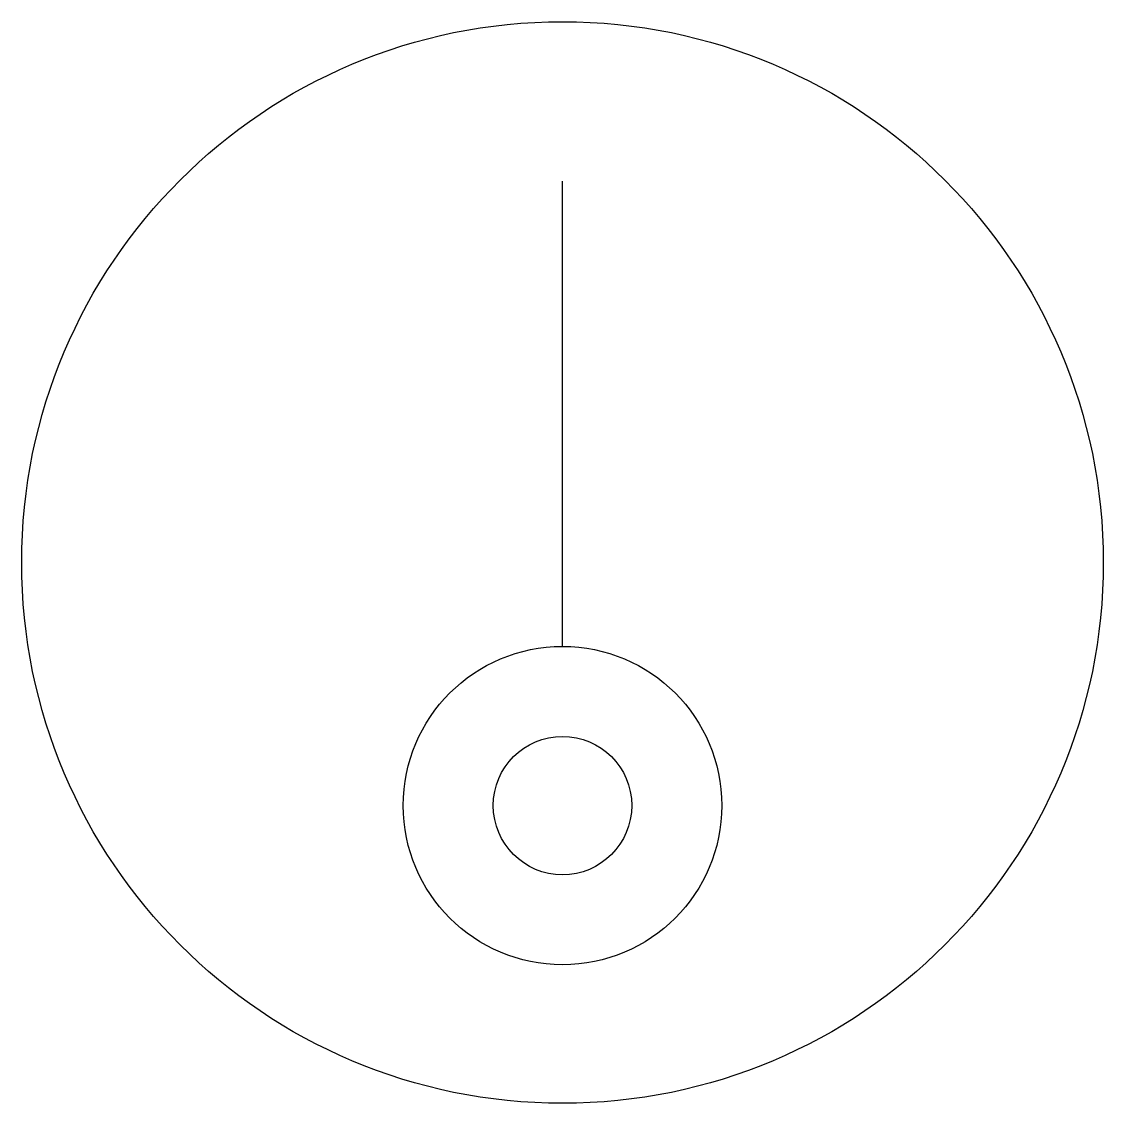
# Model space of a CAD drawing. Extents: x -0.078 to 0.078, y -0.078 to 0.078.
import ezdxf

# ---------------------------------------------------------------- set-up
doc = ezdxf.new("R2010")
doc.units = 0
doc.header["$MEASUREMENT"] = 0
doc.layers.get('0').update_dxf_attribs({"linetype": 'CONTINUOUS'})

msp = doc.modelspace()

# ---------------------------------------------------------------- linework, layer by layer
msp.add_line((0, -0.01211), (0, 0.05509))
for centre, radius in [((0, 0), 0.07812), ((0, -0.03511), 0.023), ((0, -0.03511), 0.01)]:
    msp.add_circle(centre, radius)

doc.saveas('drawing.dxf')
